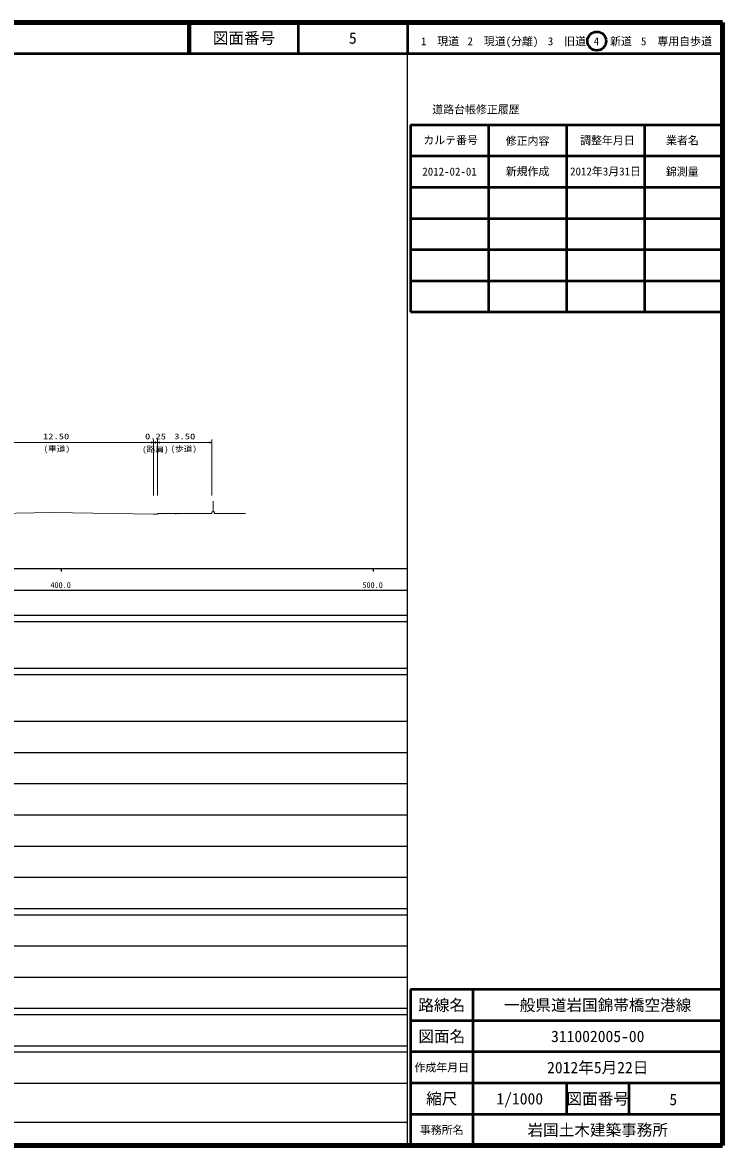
# Model space of a CAD drawing. Units: millimetres, scale not verified. Extents: x 40000 to 680000, y 20000 to 380000.
# Drawn here: x 455613 to 680000, y 20000 to 380000 of the extents above; entities that cross this region are included whole.
import ezdxf
from ezdxf.enums import TextEntityAlignment as Align

# ---------------------------------------------------------------- set-up
doc = ezdxf.new("R2010")
doc.units = ezdxf.units.MM
doc.header["$LTSCALE"] = 1000
for name, color, linetype, lineweight in [('M-TTL', 2, 'Continuous', 140), ('M-TTL-BAND', 7, 'Continuous', 25), ('M-TTL-FRAM', 2, 'Continuous', 50), ('M-TTL-LINE', 7, 'Continuous', 50), ('S-BGD', 1, 'Continuous', 13), ('S-BGD-CRST', 4, 'Continuous', 13)]:
    doc.layers.add(name, color=color, linetype=linetype, lineweight=lineweight)
doc.layers.add('M-TTL-TXT', color=7, linetype='Continuous')
doc.styles.add('ＭＳ ゴシック', font='')
doc.styles.get('ＭＳ ゴシック').set_extended_font_data('MS Gothic')

# ---------------------------------------------------------------- blocks, each defined once
blk = doc.blocks.new('BUHIN220')
at = {"layer": 'S-BGD-CRST'}
blk.add_lwpolyline([(650, -432), (0, 0), (780, -22)], dxfattribs=at)
blk = doc.blocks.new('BUHIN219')
at = {"layer": 'S-BGD-CRST'}
blk.add_lwpolyline([(-650, 432), (0, 0), (-780, 22)], dxfattribs=at)

msp = doc.modelspace()

# ---------------------------------------------------------------- linework, layer by layer
at = {"layer": 'M-TTL'}
for p, q in [((680000, 380000), (40000, 380000)), ((680000, 20000), (680000, 380000)), ((40000, 20000), (680000, 20000))]:
    msp.add_line(p, q, dxfattribs=at)
at = {"layer": 'M-TTL-BAND'}
for p, q in [((579000, 20000), (579000, 370000)), ((40000, 205000), (579000, 205000)), ((468000, 205000), (468000, 204000)), ((568000, 205000), (568000, 204000)), ((68000, 198000), (579000, 198000)), ((40000, 190000), (579000, 190000)), ((40000, 188000), (579000, 188000)), ((40000, 173000), (579000, 173000)), ((40000, 171000), (579000, 171000)), ((40000, 156000), (579000, 156000)), ((46000, 146000), (579000, 146000)), ((52000, 136000), (579000, 136000)), ((46000, 126000), (579000, 126000)), ((52000, 116000), (579000, 116000)), ((46000, 106000), (579000, 106000)), ((40000, 96000), (579000, 96000)), ((40000, 94000), (579000, 94000)), ((49000, 84000), (579000, 84000)), ((40000, 74000), (579000, 74000)), ((40000, 64000), (579000, 64000)), ((40000, 62000), (579000, 62000)), ((40000, 52000), (579000, 52000)), ((40000, 50000), (579000, 50000)), ((40000, 40000), (579000, 40000)), ((68000, 27500), (579000, 27500))]:
    msp.add_line(p, q, dxfattribs=at)
at = {"layer": 'M-TTL-FRAM'}
for p, q in [((580000, 347197), (580000, 287197)), ((580000, 347197), (680000, 347197)), ((580000, 287197), (680000, 287197)), ((680000, 70000), (580000, 70000)), ((580000, 70000), (580000, 20000))]:
    msp.add_line(p, q, dxfattribs=at)
at = {"layer": 'M-TTL-LINE'}
for p, q in [((508747, 380000), (508747, 370000)), ((509247, 380000), (509247, 370000)), ((543997, 380000), (543997, 370000)), ((579000, 380000), (579000, 370000)), ((40000, 370000), (680000, 370000)), ((605000, 347197), (605000, 287197)), ((630000, 347197), (630000, 287197)), ((655000, 347197), (655000, 287197)), ((580000, 337197), (680000, 337197)), ((580000, 327197), (680000, 327197)), ((580000, 317197), (680000, 317197)), ((580000, 307197), (680000, 307197)), ((580000, 297197), (680000, 297197)), ((600000, 70000), (600000, 20000)), ((680000, 60000), (580000, 60000)), ((680000, 50000), (580000, 50000)), ((680000, 40000), (580000, 40000)), ((630000, 40000), (630000, 30000)), ((650000, 40000), (650000, 30000)), ((680000, 30000), (580000, 30000))]:
    msp.add_line(p, q, dxfattribs=at)
msp.add_circle((639698, 374037), 3000, dxfattribs=at)
at = {"layer": 'S-BGD'}
msp.add_line((516362, 246340), (516362, 228418), dxfattribs=at)
at = {"layer": 'S-BGD-CRST'}
for p, q in [((435112, 245340), (497612, 245340)), ((497612, 246340), (497612, 228418)), ((497612, 245340), (498862, 245340)), ((498862, 246340), (498862, 228418)), ((498862, 245340), (516362, 245340)), ((516362, 246340), (516362, 228418)), ((516712, 223145), (516712, 226593)), ((413862, 222115), (465112, 222915)), ((465112, 222915), (497612, 222415)), ((497612, 222415), (498862, 222395)), ((498862, 222395), (498862, 222645)), ((498862, 222645), (516362, 222645)), ((499612, 222395), (499612, 222645)), ((504612, 222395), (504612, 222645)), ((505362, 222395), (505362, 222645)), ((516362, 222645), (516362, 223145)), ((516362, 223145), (517112, 223145)), ((517112, 223145), (517112, 222645)), ((517112, 222645), (527112, 222645))]:
    msp.add_line(p, q, dxfattribs=at)

# ---------------------------------------------------------------- block references
at = {"rotation": 197.55165}
for name, p in [('BUHIN220', (497612, 245340)), ('BUHIN219', (497612, 245340)), ('BUHIN220', (498862, 245340)), ('BUHIN219', (498862, 245340)), ('BUHIN220', (516362, 245340))]:
    msp.add_blockref(name, p, dxfattribs=at)

# ---------------------------------------------------------------- texts
at = {"layer": 'M-TTL-BAND', "style": 'ＭＳ ゴシック'}
for s, p in [('400.0', (467844, 198195)), ('500.0', (567844, 198195))]:
    msp.add_text(s, height=1833, dxfattribs=at).set_placement(p, align=Align.BOTTOM_CENTER)
at = {"layer": 'M-TTL-TXT', "style": 'ＭＳ ゴシック'}
for s, height, p in [('図面番号', 3666, (526622, 375000)), ('5', 3666, (561497, 375000)), ('1\u3000現道', 2566, (589448, 373958)), ('2\u3000現道(分離)', 2566, (609619, 373958)), ('3\u3000旧道', 2566, (630121, 373958)), ('4\u3000新道', 2566, (644824, 373958)), ('5\u3000専用自歩道', 2566, (665228, 373958)), ('道路台帳修正履歴', 2566, (600968, 352113)), ('カルテ番号', 2566, (592839, 342277)), ('修正内容', 2566, (617509, 342023)), ('調整年月日', 2566, (643089, 342197)), ('業者名', 2566, (667134, 342197)), ('2012-02-01', 2566, (592500, 332189)), ('新規作成', 2566, (617500, 332245)), ('2012年3月31日', 2566, (642500, 332245)), ('錦測量', 2566, (667077, 332189)), ('路線名', 3666, (590000, 65000)), ('路線名', 3666, (590000, 65000)), ('一般県道岩国錦帯橋空港線', 3666, (640000, 65000)), ('図面名', 3666, (590000, 55000)), ('図面名', 3666, (590000, 55000)), ('311002005-00', 3666, (640000, 55000)), ('2012年5月22日', 3666, (640000, 45000)), ('作成年月日', 2566, (590000, 45000)), ('作成年月日', 2566, (590000, 45000)), ('縮尺', 3666, (590000, 35000)), ('縮尺', 3666, (590000, 35000)), ('1/1000', 3666, (615000, 35000)), ('図面番号', 3666, (640000, 35000)), ('図面番号', 3666, (640000, 35000)), ('5', 3666, (664210, 34771)), ('事務所名', 2566, (590000, 25000)), ('事務所名', 2566, (590000, 25000)), ('岩国土木建築事務所', 3666, (640000, 25000))]:
    msp.add_text(s, height=height, dxfattribs=at).set_placement(p, align=Align.MIDDLE_CENTER)
at = {"layer": 'S-BGD-CRST', "style": 'ＭＳ ゴシック'}
for s, width, p in [('12.50', 1.35, (462185, 245840)), ('0.25', 1.35, (494893, 245840)), ('3.50', 1.35, (504268, 245840)), ('(車道)', 1.1, (462423, 241873)), ('(路肩)', 1.1, (494013, 241708)), ('(歩道)', 1.1, (503097, 241873))]:
    msp.add_text(s, height=1833, dxfattribs=dict(at, width=width)).set_placement(p, align=Align.BOTTOM_LEFT)

doc.saveas('drawing.dxf')
